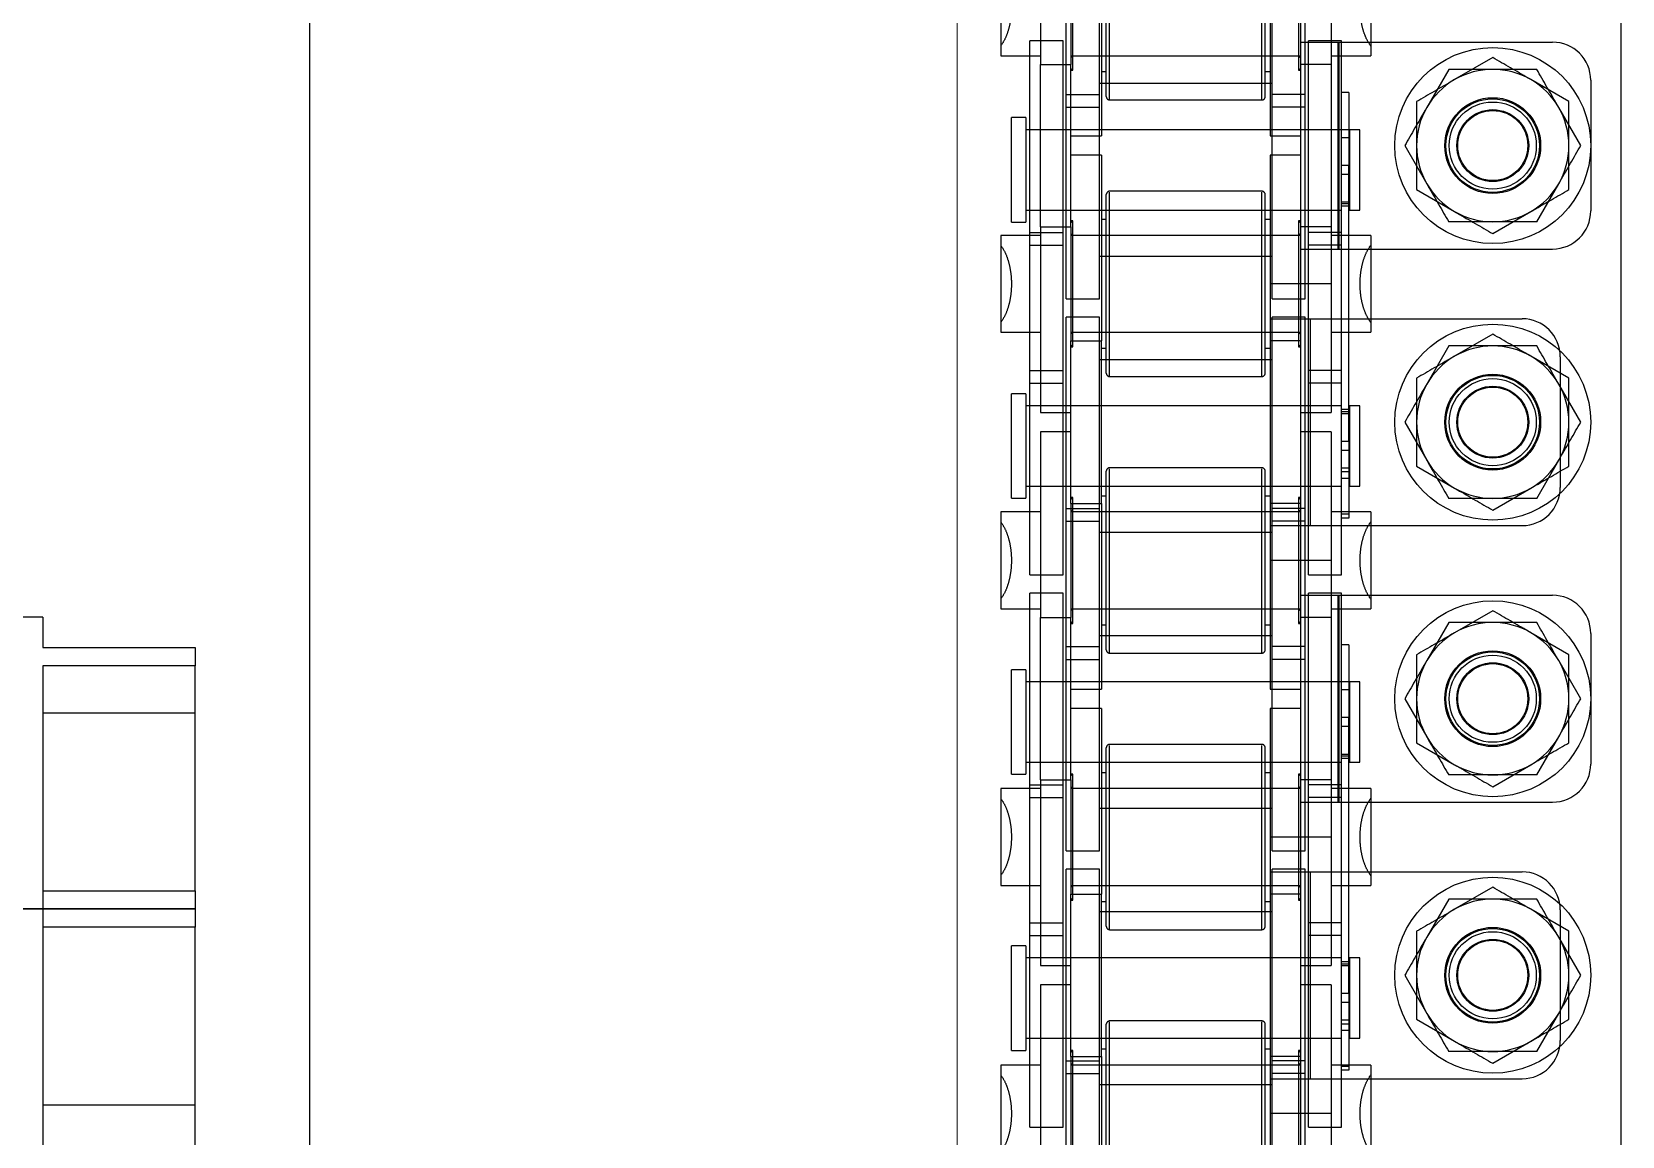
# Model space of a CAD drawing. Header units: metres. Extents: x 0 to 63075, y 0 to 44550.
# Drawn here: x 14159.1 to 14232.2, y 28769.7 to 28820.4 of the extents above; entities that cross this region are included whole.
import ezdxf

# ---------------------------------------------------------------- set-up
doc = ezdxf.new("R2010")
doc.units = ezdxf.units.M
doc.header["$LTSCALE"] = 75
for name, pattern in [('CENTER2', [28.575, 19.05, -3.175, 3.175, -3.175]), ('CENTERX2', [101.6, 63.5, -12.7, 12.7, -12.7]), ('HIDDEN2', [4.7625, 3.175, -1.5875])]:
    doc.linetypes.add(name, pattern=pattern)
for name, color, linetype in [('SC1', 7, 'CENTER2'), ('SDM', 7, 'Continuous'), ('SL1', 8, 'Continuous'), ('SL4', 4, 'Continuous'), ('ST1', 7, 'HIDDEN2')]:
    doc.layers.add(name, color=color, linetype=linetype)

# ---------------------------------------------------------------- blocks, each defined once
blk = doc.blocks.new('A$Ca548c4ee')
at = {"layer": 'SL1'}
for radius, start, end in [(1821.5, 111.633291, 68.366709), (1758, 110.233541, 69.766459), (1758, 110.234334, 69.765666), (1750, 110.330114, 69.669886)]:
    blk.add_arc((5942.121, 7584.469), radius, start, end, dxfattribs=at)
blk = doc.blocks.new('A$Ca53c419a')
at = {"layer": 'SL4'}
for p, q in [((4350.328, 286.5), (4350.328, 294.5)), ((4363.728, 293.5), (4363.728, 294.5)), ((4349.492, 293.5), (4339.163, 293.5)), ((4349.492, 286.5), (4349.492, 293.5)), ((4361.492, 293.5), (4351.163, 293.5)), ((4351.163, 293.5), (4351.163, 286.5)), ((4361.492, 286.5), (4361.492, 293.5)), ((4363.728, 293.5), (4362.328, 293.5)), ((4362.328, 293.5), (4362.328, 286.5)), ((4339.163, 286.5), (4349.492, 286.5)), ((4350.328, 286.5), (4349.492, 286.5)), ((4351.163, 286.5), (4350.328, 286.5)), ((4351.163, 286.5), (4361.492, 286.5)), ((4362.328, 286.5), (4361.492, 286.5)), ((3669.713, 281.235), (4459.469, 281.235))]:
    blk.add_line(p, q, dxfattribs=at)
at = {"layer": 'ST1'}
for p, q in [((4350.328, 294.5), (4350.328, 293.5)), ((4341.328, 293.5), (4341.328, 286.5)), ((4350.328, 293.5), (4349.492, 293.5)), ((4351.163, 293.5), (4350.328, 293.5)), ((4350.328, 293.5), (4350.328, 286.5)), ((4359.328, 293.5), (4359.328, 286.5)), ((4342.708, 249.5), (4339.148, 249.5)), ((4343.153, 249.5), (4342.708, 249.5)), ((4343.153, 247.675), (4343.153, 249.5)), ((4351.848, 249.5), (4351.403, 249.5)), ((4351.403, 249.5), (4351.403, 247.675)), ((4355.408, 249.5), (4351.848, 249.5)), ((4355.853, 249.5), (4355.408, 249.5)), ((4355.853, 247.675), (4355.853, 249.5)), ((4364.548, 249.5), (4364.103, 249.5)), ((4364.103, 249.5), (4364.103, 247.675)), ((4368.108, 249.5), (4364.548, 249.5)), ((4368.553, 249.5), (4368.108, 249.5)), ((4368.553, 247.675), (4368.553, 249.5)), ((4377.248, 249.5), (4376.803, 249.5)), ((4376.803, 249.5), (4376.803, 247.675)), ((4380.808, 249.5), (4377.248, 249.5)), ((4381.253, 249.5), (4380.808, 249.5)), ((4381.253, 247.675), (4381.253, 249.5)), ((4389.948, 249.5), (4389.503, 249.5)), ((4389.503, 249.5), (4389.503, 247.675)), ((4393.508, 249.5), (4389.948, 249.5)), ((4343.83, 249), (4348.627, 249)), ((4343.83, 249), (4343.83, 248.342)), ((4348.627, 248.342), (4348.627, 249)), ((4356.509, 249), (4361.306, 249)), ((4356.509, 249), (4356.509, 248.342)), ((4361.306, 248.342), (4361.306, 249)), ((4369.187, 249), (4373.984, 249)), ((4369.187, 249), (4369.187, 248.342)), ((4373.984, 248.342), (4373.984, 249)), ((4381.865, 249), (4386.662, 249)), ((4381.865, 249), (4381.865, 248.342)), ((4386.662, 248.342), (4386.662, 249)), ((4346.833, 247.675), (4338.306, 247.675)), ((4340.309, 248.157), (4349.691, 248.157)), ((4340.309, 248.157), (4340.309, 246.637)), ((4343.834, 248.342), (4343.83, 248.342)), ((4348.627, 248.342), (4343.834, 248.342)), ((4344.384, 248.342), (4344.384, 233.843)), ((4344.384, 248.157), (4344.384, 246.637)), ((4346.833, 246.275), (4346.833, 247.675)), ((4356.249, 247.675), (4347.723, 247.675)), ((4347.723, 247.675), (4347.723, 246.275)), ((4348.074, 233.843), (4348.074, 248.342)), ((4348.074, 246.637), (4348.074, 248.157)), ((4349.106, 248.157), (4349.106, 246.637)), ((4349.691, 248.157), (4349.691, 246.637)), ((4349.691, 248.157), (4356.03, 248.157)), ((4355.445, 248.157), (4355.445, 246.637)), ((4356.03, 248.157), (4356.03, 246.637)), ((4356.03, 248.157), (4364.827, 248.157)), ((4356.249, 247.675), (4356.249, 246.275)), ((4356.249, 247.675), (4356.249, 246.275)), ((4356.249, 247.675), (4363.706, 247.675)), ((4356.513, 248.342), (4356.509, 248.342)), ((4361.306, 248.342), (4356.513, 248.342)), ((4357.062, 248.342), (4357.062, 233.843)), ((4357.062, 248.157), (4357.062, 246.637)), ((4360.752, 233.843), (4360.752, 248.342)), ((4360.752, 246.637), (4360.752, 248.157)), ((4363.706, 247.675), (4363.706, 246.275)), ((4372.233, 247.675), (4363.706, 247.675)), ((4363.706, 247.675), (4363.706, 246.275)), ((4364.827, 246.637), (4364.827, 248.157)), ((4365.665, 248.157), (4375.047, 248.157)), ((4365.665, 248.157), (4365.665, 246.637)), ((4369.191, 248.342), (4369.187, 248.342)), ((4373.984, 248.342), (4369.191, 248.342)), ((4369.74, 248.342), (4369.74, 233.843)), ((4369.74, 248.157), (4369.74, 246.637)), ((4372.233, 246.275), (4372.233, 247.675)), ((4381.649, 247.675), (4373.123, 247.675)), ((4373.123, 247.675), (4373.123, 246.275)), ((4373.43, 233.843), (4373.43, 248.342)), ((4373.43, 246.637), (4373.43, 248.157)), ((4374.463, 248.157), (4374.463, 246.637)), ((4375.047, 248.157), (4375.047, 246.637)), ((4375.047, 248.157), (4381.386, 248.157)), ((4380.802, 248.157), (4380.802, 246.637)), ((4381.386, 248.157), (4381.386, 246.637)), ((4381.386, 248.157), (4390.184, 248.157)), ((4381.649, 247.675), (4381.649, 246.275)), ((4381.649, 247.675), (4381.649, 246.275)), ((4381.649, 247.675), (4389.106, 247.675)), ((4381.869, 248.342), (4381.865, 248.342)), ((4386.662, 248.342), (4381.869, 248.342)), ((4382.419, 248.342), (4382.419, 233.843)), ((4382.419, 248.157), (4382.419, 246.637)), ((4386.109, 233.843), (4386.109, 248.342)), ((4386.109, 246.637), (4386.109, 248.157)), ((4389.106, 247.675), (4389.106, 246.275)), ((4397.633, 247.675), (4389.106, 247.675)), ((4389.106, 247.675), (4389.106, 246.275)), ((4390.184, 246.637), (4390.184, 248.157)), ((4337.012, 246.485), (4343.351, 246.485)), ((4338.035, 246.186), (4343.82, 246.186)), ((4343.549, 246.275), (4338.306, 246.275)), ((4340.309, 246.637), (4349.691, 246.637)), ((4342.767, 246.485), (4342.767, 244.965)), ((4343.153, 235.725), (4343.153, 246.275)), ((4343.153, 246.186), (4343.242, 246.275)), ((4343.153, 235.814), (4343.153, 246.186)), ((4343.351, 246.485), (4343.351, 244.965)), ((4343.351, 246.485), (4352.149, 246.485)), ((4343.549, 246.275), (4343.549, 244.875)), ((4343.549, 246.275), (4343.549, 244.875)), ((4343.549, 246.275), (4351.006, 246.275)), ((4343.82, 246.186), (4343.731, 246.275)), ((4343.82, 246.186), (4343.82, 246.275)), ((4344.384, 246.485), (4344.384, 244.965)), ((4348.074, 244.965), (4348.074, 246.485)), ((4349.691, 246.637), (4356.03, 246.637)), ((4350.735, 246.275), (4350.735, 246.186)), ((4350.824, 246.275), (4350.735, 246.186)), ((4350.735, 246.186), (4356.52, 246.186)), ((4356.249, 246.275), (4351.006, 246.275)), ((4351.006, 246.275), (4351.006, 244.875)), ((4356.249, 246.275), (4351.006, 246.275)), ((4351.006, 246.275), (4351.006, 244.875)), ((4351.314, 246.275), (4351.403, 246.186)), ((4351.403, 246.275), (4351.403, 235.725)), ((4351.403, 246.186), (4351.403, 235.814)), ((4352.149, 244.965), (4352.149, 246.485)), ((4352.987, 246.485), (4362.369, 246.485)), ((4352.987, 246.485), (4352.987, 244.965)), ((4355.853, 235.725), (4355.853, 246.275)), ((4355.853, 246.186), (4355.942, 246.275)), ((4355.853, 235.814), (4355.853, 246.186)), ((4356.03, 246.637), (4364.827, 246.637)), ((4356.249, 246.275), (4363.706, 246.275)), ((4356.52, 246.186), (4356.431, 246.275)), ((4356.52, 246.186), (4356.52, 246.275)), ((4357.062, 246.485), (4357.062, 244.965)), ((4359.533, 244.875), (4359.533, 246.275)), ((4360.423, 246.275), (4360.423, 244.875)), ((4360.752, 244.965), (4360.752, 246.485)), ((4361.785, 246.485), (4361.785, 244.965)), ((4362.369, 246.485), (4362.369, 244.965)), ((4362.369, 246.485), (4368.708, 246.485)), ((4363.524, 246.275), (4363.435, 246.186)), ((4363.435, 246.275), (4363.435, 246.186)), ((4363.435, 246.186), (4369.22, 246.186)), ((4368.949, 246.275), (4363.706, 246.275)), ((4368.949, 246.275), (4363.706, 246.275)), ((4364.014, 246.275), (4364.103, 246.186)), ((4364.103, 246.275), (4364.103, 235.725)), ((4364.103, 246.186), (4364.103, 235.814)), ((4365.665, 246.637), (4375.047, 246.637)), ((4368.124, 246.485), (4368.124, 244.965)), ((4368.553, 235.725), (4368.553, 246.275)), ((4368.553, 246.186), (4368.642, 246.275)), ((4368.553, 235.814), (4368.553, 246.186)), ((4368.708, 246.485), (4368.708, 244.965)), ((4368.708, 246.485), (4377.505, 246.485)), ((4368.949, 246.275), (4368.949, 244.875)), ((4368.949, 246.275), (4368.949, 244.875)), ((4368.949, 246.275), (4376.406, 246.275)), ((4369.22, 246.186), (4369.131, 246.275)), ((4369.22, 246.186), (4369.22, 246.275)), ((4369.74, 246.485), (4369.74, 244.965)), ((4373.43, 244.965), (4373.43, 246.485)), ((4375.047, 246.637), (4381.386, 246.637)), ((4376.135, 246.275), (4376.135, 246.186)), ((4376.224, 246.275), (4376.135, 246.186)), ((4376.135, 246.186), (4381.92, 246.186)), ((4381.649, 246.275), (4376.406, 246.275)), ((4376.406, 246.275), (4376.406, 244.875)), ((4376.406, 246.275), (4376.406, 244.875)), ((4376.714, 246.275), (4376.803, 246.186)), ((4376.803, 246.275), (4376.803, 235.725)), ((4376.803, 246.186), (4376.803, 235.814)), ((4377.505, 244.965), (4377.505, 246.485)), ((4378.344, 246.485), (4387.725, 246.485)), ((4378.344, 246.485), (4378.344, 244.965)), ((4381.253, 235.725), (4381.253, 246.275)), ((4381.253, 246.186), (4381.342, 246.275)), ((4381.253, 235.814), (4381.253, 246.186)), ((4381.386, 246.637), (4390.184, 246.637)), ((4381.649, 246.275), (4389.106, 246.275)), ((4381.92, 246.186), (4381.831, 246.275)), ((4381.92, 246.186), (4381.92, 246.275)), ((4382.419, 246.485), (4382.419, 244.965)), ((4384.933, 244.875), (4384.933, 246.275)), ((4385.823, 246.275), (4385.823, 244.875)), ((4386.109, 244.965), (4386.109, 246.485)), ((4387.141, 246.485), (4387.141, 244.965)), ((4387.725, 246.485), (4387.725, 244.965)), ((4387.725, 246.485), (4394.065, 246.485)), ((4388.835, 246.275), (4388.835, 246.186)), ((4388.924, 246.275), (4388.835, 246.186)), ((4388.835, 246.186), (4394.62, 246.186)), ((4394.349, 246.275), (4389.106, 246.275)), ((4389.414, 246.275), (4389.503, 246.186)), ((4389.503, 246.275), (4389.503, 235.725)), ((4389.503, 246.186), (4389.503, 235.814)), ((4343.549, 244.875), (4335.023, 244.875)), ((4337.012, 244.965), (4343.351, 244.965)), ((4342.269, 244.965), (4342.269, 237.035)), ((4343.351, 244.965), (4352.149, 244.965)), ((4343.549, 244.875), (4351.006, 244.875)), ((4343.882, 244.65), (4343.882, 244.875)), ((4344.384, 244.965), (4344.384, 237.035)), ((4348.074, 237.035), (4348.074, 244.965)), ((4350.189, 237.035), (4350.189, 244.965)), ((4350.673, 244.875), (4350.673, 244.65)), ((4359.533, 244.875), (4351.006, 244.875)), ((4352.987, 244.965), (4362.369, 244.965)), ((4354.947, 244.965), (4354.947, 237.035)), ((4356.582, 244.65), (4356.582, 244.875)), ((4357.062, 244.965), (4357.062, 237.035)), ((4368.949, 244.875), (4360.423, 244.875)), ((4360.752, 237.035), (4360.752, 244.965)), ((4362.369, 244.965), (4368.708, 244.965)), ((4362.867, 237.035), (4362.867, 244.965)), ((4363.373, 244.875), (4363.373, 244.65)), ((4367.625, 244.965), (4367.625, 237.035)), ((4368.708, 244.965), (4377.505, 244.965)), ((4368.949, 244.875), (4376.406, 244.875)), ((4369.282, 244.65), (4369.282, 244.875)), ((4369.74, 244.965), (4369.74, 237.035)), ((4373.43, 237.035), (4373.43, 244.965)), ((4375.545, 237.035), (4375.545, 244.965)), ((4376.073, 244.875), (4376.073, 244.65)), ((4384.933, 244.875), (4376.406, 244.875)), ((4378.344, 244.965), (4387.725, 244.965)), ((4380.304, 244.965), (4380.304, 237.035)), ((4381.982, 244.65), (4381.982, 244.875)), ((4382.419, 244.965), (4382.419, 237.035)), ((4394.349, 244.875), (4385.823, 244.875)), ((4386.109, 237.035), (4386.109, 244.965)), ((4387.725, 244.965), (4394.065, 244.965)), ((4388.224, 237.035), (4388.224, 244.965)), ((4388.773, 244.875), (4388.773, 244.65)), ((4336.673, 244.495), (4345.135, 244.495)), ((4336.827, 244.65), (4345.027, 244.65)), ((4345.183, 237.505), (4345.183, 244.495)), ((4349.373, 244.495), (4357.835, 244.495)), ((4349.373, 244.495), (4349.373, 237.505)), ((4349.528, 244.65), (4357.727, 244.65)), ((4357.883, 237.505), (4357.883, 244.495)), ((4362.073, 244.495), (4370.535, 244.495)), ((4362.073, 244.495), (4362.073, 237.505)), ((4362.227, 244.65), (4370.427, 244.65)), ((4370.583, 237.505), (4370.583, 244.495)), ((4374.773, 244.495), (4383.235, 244.495)), ((4374.773, 244.495), (4374.773, 237.505)), ((4374.928, 244.65), (4383.127, 244.65)), ((4383.283, 237.505), (4383.283, 244.495)), ((4387.473, 244.495), (4395.935, 244.495)), ((4387.473, 244.495), (4387.473, 237.505)), ((4387.627, 244.65), (4395.827, 244.65)), ((4336.673, 237.505), (4345.135, 237.505)), ((4349.373, 237.505), (4357.835, 237.505)), ((4362.073, 237.505), (4370.535, 237.505)), ((4374.773, 237.505), (4383.235, 237.505)), ((4387.473, 237.505), (4395.935, 237.505)), ((4340.928, 237.125), (4335.023, 237.125)), ((4336.827, 237.35), (4345.027, 237.35)), ((4337.012, 237.035), (4343.351, 237.035)), ((4340.928, 235.725), (4340.928, 237.125)), ((4342.528, 237.125), (4340.928, 237.125)), ((4352.028, 237.125), (4342.528, 237.125)), ((4342.528, 237.125), (4342.528, 235.375)), ((4342.767, 235.515), (4342.767, 237.035)), ((4343.351, 235.515), (4343.351, 237.035)), ((4343.351, 237.035), (4352.149, 237.035)), ((4343.549, 235.725), (4343.549, 237.125)), ((4343.882, 237.125), (4343.882, 237.35)), ((4344.384, 237.035), (4344.384, 235.515)), ((4348.074, 235.515), (4348.074, 237.035)), ((4349.528, 237.35), (4357.727, 237.35)), ((4350.673, 237.35), (4350.673, 237.125)), ((4351.006, 235.725), (4351.006, 237.125)), ((4352.028, 237.125), (4352.028, 235.375)), ((4353.628, 237.125), (4352.028, 237.125)), ((4352.149, 235.515), (4352.149, 237.035)), ((4352.987, 237.035), (4362.369, 237.035)), ((4352.987, 237.035), (4352.987, 235.515)), ((4353.628, 235.725), (4353.628, 237.125)), ((4359.533, 237.125), (4353.628, 237.125)), ((4356.582, 237.125), (4356.582, 237.35)), ((4357.062, 237.035), (4357.062, 235.515)), ((4359.533, 235.725), (4359.533, 237.125)), ((4366.328, 237.125), (4360.423, 237.125)), ((4360.423, 237.125), (4360.423, 235.725)), ((4360.752, 235.515), (4360.752, 237.035)), ((4361.785, 235.515), (4361.785, 237.035)), ((4362.227, 237.35), (4370.427, 237.35)), ((4362.369, 235.515), (4362.369, 237.035)), ((4362.369, 237.035), (4368.708, 237.035)), ((4363.373, 237.35), (4363.373, 237.125)), ((4366.328, 235.725), (4366.328, 237.125)), ((4367.928, 237.125), (4366.328, 237.125)), ((4377.428, 237.125), (4367.928, 237.125)), ((4367.928, 237.125), (4367.928, 235.375)), ((4368.124, 235.515), (4368.124, 237.035)), ((4368.708, 235.515), (4368.708, 237.035)), ((4368.708, 237.035), (4377.505, 237.035)), ((4368.949, 235.725), (4368.949, 237.125)), ((4369.282, 237.125), (4369.282, 237.35)), ((4369.74, 237.035), (4369.74, 235.515)), ((4373.43, 235.515), (4373.43, 237.035)), ((4374.928, 237.35), (4383.127, 237.35)), ((4376.073, 237.35), (4376.073, 237.125)), ((4376.406, 235.725), (4376.406, 237.125)), ((4377.428, 237.125), (4377.428, 235.375)), ((4379.028, 237.125), (4377.428, 237.125)), ((4377.505, 235.515), (4377.505, 237.035)), ((4378.344, 237.035), (4387.725, 237.035)), ((4378.344, 237.035), (4378.344, 235.515)), ((4379.028, 235.725), (4379.028, 237.125)), ((4384.933, 237.125), (4379.028, 237.125)), ((4381.982, 237.125), (4381.982, 237.35)), ((4382.419, 237.035), (4382.419, 235.515)), ((4384.933, 235.725), (4384.933, 237.125)), ((4391.728, 237.125), (4385.823, 237.125)), ((4385.823, 237.125), (4385.823, 235.725)), ((4386.109, 235.515), (4386.109, 237.035)), ((4387.141, 235.515), (4387.141, 237.035)), ((4387.627, 237.35), (4395.827, 237.35)), ((4387.725, 235.515), (4387.725, 237.035)), ((4387.725, 237.035), (4394.065, 237.035)), ((4388.773, 237.35), (4388.773, 237.125)), ((4337.012, 235.515), (4343.351, 235.515)), ((4343.82, 235.814), (4338.035, 235.814)), ((4340.928, 235.725), (4339.328, 235.725)), ((4340.309, 235.363), (4349.691, 235.363)), ((4340.309, 235.363), (4340.309, 233.843)), ((4340.928, 234.325), (4340.928, 235.725)), ((4342.528, 235.725), (4340.928, 235.725)), ((4352.028, 235.725), (4342.528, 235.725)), ((4352.028, 235.375), (4342.528, 235.375)), ((4342.528, 235.375), (4342.528, 225.55)), ((4352.028, 235.288), (4342.528, 235.288)), ((4343.242, 235.725), (4343.153, 235.814)), ((4343.351, 235.515), (4352.149, 235.515)), ((4343.731, 235.725), (4343.82, 235.814)), ((4343.82, 235.725), (4343.82, 235.814)), ((4344.384, 235.363), (4344.384, 233.843)), ((4346.833, 234.325), (4346.833, 235.725)), ((4347.723, 235.725), (4347.723, 234.325)), ((4348.074, 233.843), (4348.074, 235.363)), ((4349.106, 233.843), (4349.106, 235.363)), ((4349.691, 233.843), (4349.691, 235.363)), ((4349.691, 235.363), (4356.03, 235.363)), ((4356.52, 235.814), (4350.735, 235.814)), ((4350.735, 235.814), (4350.735, 235.725)), ((4350.735, 235.814), (4350.824, 235.725)), ((4351.403, 235.814), (4351.314, 235.725)), ((4353.628, 235.725), (4352.028, 235.725)), ((4352.028, 235.375), (4352.028, 225.55)), ((4352.987, 235.515), (4362.369, 235.515)), ((4353.628, 234.325), (4353.628, 235.725)), ((4355.228, 235.725), (4353.628, 235.725)), ((4364.728, 235.725), (4355.228, 235.725)), ((4355.228, 235.725), (4355.228, 233.975)), ((4355.445, 233.843), (4355.445, 235.363)), ((4355.942, 235.725), (4355.853, 235.814)), ((4356.03, 233.843), (4356.03, 235.363)), ((4356.03, 235.363), (4364.827, 235.363)), ((4356.249, 234.325), (4356.249, 235.725)), ((4356.431, 235.725), (4356.52, 235.814)), ((4356.52, 235.725), (4356.52, 235.814)), ((4357.062, 235.363), (4357.062, 233.843)), ((4360.752, 233.511), (4360.752, 235.363)), ((4362.369, 235.515), (4368.708, 235.515)), ((4369.22, 235.814), (4363.435, 235.814)), ((4363.435, 235.814), (4363.435, 235.725)), ((4363.435, 235.814), (4363.524, 235.725)), ((4363.706, 234.325), (4363.706, 235.725)), ((4364.103, 235.814), (4364.014, 235.725)), ((4364.728, 235.725), (4364.728, 233.975)), ((4366.328, 235.725), (4364.728, 235.725)), ((4364.827, 233.843), (4364.827, 235.363)), ((4365.665, 235.363), (4375.047, 235.363)), ((4365.665, 235.363), (4365.665, 233.843)), ((4366.328, 234.325), (4366.328, 235.725)), ((4367.928, 235.725), (4366.328, 235.725)), ((4377.428, 235.725), (4367.928, 235.725)), ((4377.428, 235.375), (4367.928, 235.375)), ((4367.928, 235.375), (4367.928, 225.55)), ((4377.428, 235.288), (4367.928, 235.288)), ((4368.642, 235.725), (4368.553, 235.814)), ((4368.708, 235.515), (4377.505, 235.515)), ((4369.131, 235.725), (4369.22, 235.814)), ((4369.22, 235.725), (4369.22, 235.814)), ((4369.74, 235.363), (4369.74, 233.843)), ((4372.233, 234.325), (4372.233, 235.725)), ((4373.123, 235.725), (4373.123, 234.325)), ((4373.43, 233.843), (4373.43, 235.363)), ((4374.463, 233.843), (4374.463, 235.363)), ((4375.047, 233.843), (4375.047, 235.363)), ((4375.047, 235.363), (4381.386, 235.363)), ((4381.92, 235.814), (4376.135, 235.814)), ((4376.135, 235.814), (4376.135, 235.725)), ((4376.135, 235.814), (4376.224, 235.725)), ((4376.803, 235.814), (4376.714, 235.725)), ((4379.028, 235.725), (4377.428, 235.725)), ((4377.428, 235.375), (4377.428, 225.55)), ((4378.344, 235.515), (4387.725, 235.515)), ((4379.028, 234.325), (4379.028, 235.725)), ((4380.628, 235.725), (4379.028, 235.725)), ((4390.128, 235.725), (4380.628, 235.725)), ((4380.628, 235.725), (4380.628, 233.975)), ((4380.802, 233.843), (4380.802, 235.363)), ((4381.342, 235.725), (4381.253, 235.814)), ((4381.386, 233.843), (4381.386, 235.363)), ((4381.386, 235.363), (4390.184, 235.363)), ((4381.649, 234.325), (4381.649, 235.725)), ((4381.831, 235.725), (4381.92, 235.814)), ((4381.92, 235.725), (4381.92, 235.814)), ((4382.419, 235.363), (4382.419, 233.843)), ((4386.109, 233.511), (4386.109, 235.363)), ((4387.725, 235.515), (4394.065, 235.515)), ((4394.62, 235.814), (4388.835, 235.814)), ((4388.835, 235.814), (4388.835, 235.725)), ((4388.835, 235.814), (4388.924, 235.725)), ((4389.106, 234.325), (4389.106, 235.725)), ((4389.503, 235.814), (4389.414, 235.725)), ((4390.128, 235.725), (4390.128, 233.975)), ((4391.728, 235.725), (4390.128, 235.725)), ((4390.184, 233.843), (4390.184, 235.363)), ((4340.928, 234.325), (4339.328, 234.325)), ((4340.309, 233.843), (4349.691, 233.843)), ((4346.833, 234.325), (4340.928, 234.325)), ((4342.917, 233.511), (4342.917, 233.843)), ((4343.09, 233.511), (4343.09, 233.843)), ((4343.153, 232.5), (4343.153, 234.325)), ((4344.753, 233.843), (4344.753, 233.474)), ((4345.037, 233.511), (4345.037, 233.843)), ((4345.21, 233.511), (4345.21, 233.843)), ((4346.021, 233.511), (4346.021, 233.843)), ((4346.437, 233.511), (4346.437, 233.843)), ((4347.705, 233.474), (4347.705, 233.843)), ((4353.628, 234.325), (4347.723, 234.325)), ((4347.793, 233.511), (4347.793, 233.843)), ((4347.897, 233.511), (4347.897, 233.843)), ((4349.691, 233.843), (4356.03, 233.843)), ((4351.403, 234.325), (4351.403, 232.5)), ((4355.228, 234.325), (4353.628, 234.325)), ((4364.728, 234.325), (4355.228, 234.325)), ((4364.728, 234.013), (4355.228, 234.013)), ((4364.728, 233.975), (4355.228, 233.975)), ((4355.228, 233.975), (4355.228, 224.15)), ((4355.853, 232.5), (4355.853, 234.325)), ((4356.03, 233.843), (4364.827, 233.843)), ((4357.239, 233.511), (4357.239, 233.843)), ((4357.343, 233.511), (4357.343, 233.843)), ((4357.431, 233.843), (4357.431, 233.474)), ((4358.699, 233.511), (4358.699, 233.843)), ((4359.115, 233.511), (4359.115, 233.843)), ((4360.383, 233.474), (4360.383, 233.843)), ((4362.459, 233.511), (4362.459, 233.843)), ((4364.103, 234.325), (4364.103, 232.5)), ((4366.328, 234.325), (4364.728, 234.325)), ((4364.728, 233.975), (4364.728, 224.15)), ((4365.665, 233.843), (4375.047, 233.843)), ((4372.233, 234.325), (4366.328, 234.325)), ((4368.274, 233.511), (4368.274, 233.843)), ((4368.446, 233.511), (4368.446, 233.843)), ((4368.553, 232.5), (4368.553, 234.325)), ((4370.109, 233.843), (4370.109, 233.474)), ((4370.394, 233.511), (4370.394, 233.843)), ((4370.567, 233.511), (4370.567, 233.843)), ((4371.378, 233.511), (4371.378, 233.843)), ((4371.793, 233.511), (4371.793, 233.843)), ((4373.061, 233.474), (4373.061, 233.843)), ((4379.028, 234.325), (4373.123, 234.325)), ((4373.15, 233.511), (4373.15, 233.843)), ((4373.253, 233.511), (4373.253, 233.843)), ((4375.047, 233.843), (4381.386, 233.843)), ((4376.803, 234.325), (4376.803, 232.5)), ((4380.628, 234.325), (4379.028, 234.325)), ((4390.128, 234.325), (4380.628, 234.325)), ((4390.128, 234.013), (4380.628, 234.013)), ((4390.128, 233.975), (4380.628, 233.975)), ((4380.628, 233.975), (4380.628, 224.15)), ((4381.253, 232.5), (4381.253, 234.325)), ((4381.386, 233.843), (4390.184, 233.843)), ((4382.596, 233.511), (4382.596, 233.843)), ((4382.699, 233.511), (4382.699, 233.843)), ((4382.788, 233.843), (4382.788, 233.474)), ((4384.056, 233.511), (4384.056, 233.843)), ((4384.471, 233.511), (4384.471, 233.843)), ((4385.74, 233.474), (4385.74, 233.843)), ((4387.816, 233.511), (4387.816, 233.843)), ((4389.503, 234.325), (4389.503, 232.5)), ((4391.728, 234.325), (4390.128, 234.325)), ((4390.128, 233.975), (4390.128, 224.15)), ((4343.09, 233.511), (4342.917, 233.511)), ((4346.437, 233.511), (4343.09, 233.511)), ((4348.074, 233.474), (4344.384, 233.474)), ((4344.384, 233.474), (4344.384, 233)), ((4346.437, 233.511), (4359.115, 233.511)), ((4348.074, 233), (4348.074, 233.474)), ((4360.752, 233.474), (4357.062, 233.474)), ((4357.062, 233.474), (4357.062, 233)), ((4362.459, 233.511), (4359.115, 233.511)), ((4360.752, 233), (4360.752, 233.474)), ((4368.446, 233.511), (4368.274, 233.511)), ((4371.793, 233.511), (4368.446, 233.511)), ((4373.43, 233.474), (4369.74, 233.474)), ((4369.74, 233.474), (4369.74, 233)), ((4371.793, 233.511), (4384.471, 233.511)), ((4373.43, 233), (4373.43, 233.474)), ((4386.109, 233.474), (4382.419, 233.474)), ((4382.419, 233.474), (4382.419, 233)), ((4387.816, 233.511), (4384.471, 233.511)), ((4386.109, 233), (4386.109, 233.474)), ((4342.708, 232.5), (4339.148, 232.5)), ((4343.153, 232.5), (4342.708, 232.5)), ((4344.384, 233), (4348.074, 233)), ((4351.848, 232.5), (4351.403, 232.5)), ((4355.408, 232.5), (4351.848, 232.5)), ((4355.853, 232.5), (4355.408, 232.5)), ((4357.062, 233), (4360.752, 233)), ((4364.548, 232.5), (4364.103, 232.5)), ((4368.108, 232.5), (4364.548, 232.5)), ((4368.553, 232.5), (4368.108, 232.5)), ((4369.74, 233), (4373.43, 233)), ((4377.248, 232.5), (4376.803, 232.5)), ((4380.808, 232.5), (4377.248, 232.5)), ((4381.253, 232.5), (4380.808, 232.5)), ((4382.419, 233), (4386.109, 233)), ((4389.948, 232.5), (4389.503, 232.5)), ((4393.508, 232.5), (4389.948, 232.5)), ((4347.278, 230.941), (4345.528, 229.931)), ((4359.978, 230.941), (4358.228, 229.931)), ((4372.678, 230.941), (4370.928, 229.931)), ((4385.378, 230.941), (4383.628, 229.931)), ((4345.257, 230.4), (4344.246, 228.65)), ((4357.957, 230.4), (4356.946, 228.65)), ((4370.657, 230.4), (4369.646, 228.65)), ((4383.357, 230.4), (4382.346, 228.65)), ((4350.778, 228.921), (4349.028, 229.931)), ((4363.478, 228.921), (4361.728, 229.931)), ((4376.178, 228.921), (4374.428, 229.931)), ((4388.878, 228.921), (4387.128, 229.931)), ((4351.319, 226.9), (4350.309, 228.65)), ((4364.019, 226.9), (4363.009, 228.65)), ((4376.719, 226.9), (4375.709, 228.65)), ((4389.419, 226.9), (4388.409, 228.65)), ((4343.236, 226.9), (4344.246, 225.15)), ((4355.936, 226.9), (4356.946, 225.15)), ((4368.636, 226.9), (4369.646, 225.15)), ((4381.336, 226.9), (4382.346, 225.15)), ((4349.298, 223.4), (4350.309, 225.15)), ((4361.998, 223.4), (4363.009, 225.15)), ((4374.698, 223.4), (4375.709, 225.15)), ((4387.398, 223.4), (4388.409, 225.15)), ((4343.778, 224.879), (4345.528, 223.869)), ((4356.478, 224.879), (4358.228, 223.869)), ((4369.178, 224.879), (4370.928, 223.869)), ((4381.878, 224.879), (4383.628, 223.869)), ((4350.278, 223.8), (4344.278, 223.8)), ((4347.278, 222.859), (4349.028, 223.869)), ((4359.978, 222.859), (4361.728, 223.869)), ((4375.678, 223.8), (4369.678, 223.8)), ((4372.678, 222.859), (4374.428, 223.869)), ((4385.378, 222.859), (4387.128, 223.869)), ((4362.978, 222.4), (4356.978, 222.4)), ((4388.378, 222.4), (4382.378, 222.4)), ((4312.468, 221), (4420.188, 221))]:
    blk.add_line(p, q, dxfattribs=at)
for centre, radius in [((4347.278, 226.9), 4.5), ((4359.978, 226.9), 4.5), ((4372.678, 226.9), 4.5), ((4385.378, 226.9), 4.5), ((4347.278, 226.9), 2.2), ((4347.278, 226.9), 2.15), ((4347.278, 226.9), 2), ((4359.978, 226.9), 2.2), ((4359.978, 226.9), 2.15), ((4359.978, 226.9), 2), ((4372.678, 226.9), 2.2), ((4372.678, 226.9), 2.15), ((4372.678, 226.9), 2), ((4385.378, 226.9), 2.2), ((4385.378, 226.9), 2.15), ((4385.378, 226.9), 2), ((4347.278, 226.9), 1.65), ((4347.278, 226.9), 1.61), ((4359.978, 226.9), 1.65), ((4359.978, 226.9), 1.61), ((4372.678, 226.9), 1.65), ((4372.678, 226.9), 1.61), ((4385.378, 226.9), 1.65), ((4385.378, 226.9), 1.61)]:
    blk.add_circle(centre, radius, dxfattribs=at)
for centre, radius, start, end in [((4345.027, 244.495), 0.155, 0, 89.99999), ((4349.528, 244.495), 0.155, 90, 180), ((4357.727, 244.495), 0.155, 0, 90), ((4362.227, 244.495), 0.155, 90.00001, 180), ((4370.427, 244.495), 0.155, 0, 89.99999), ((4374.928, 244.495), 0.155, 90, 180), ((4383.127, 244.495), 0.155, 0, 90), ((4387.627, 244.495), 0.155, 90.00001, 180), ((4345.027, 237.505), 0.155, 270.00001, 0), ((4349.528, 237.505), 0.155, 180, 270), ((4357.727, 237.505), 0.155, 270, 0), ((4362.227, 237.505), 0.155, 180, 269.99999), ((4370.427, 237.505), 0.155, 270.00001, 0), ((4374.928, 237.505), 0.155, 180, 270), ((4383.127, 237.505), 0.155, 270, 0), ((4387.627, 237.505), 0.155, 180, 269.99999), ((4347.278, 226.9), 3.5, 90, 150), ((4347.278, 226.9), 3.5, 30, 90), ((4359.978, 226.9), 3.5, 90, 150), ((4359.978, 226.9), 3.5, 30, 90), ((4372.678, 226.9), 3.5, 90, 150), ((4372.678, 226.9), 3.5, 30, 90), ((4385.378, 226.9), 3.5, 90, 150), ((4385.378, 226.9), 3.5, 30, 90), ((4347.278, 226.9), 3.5, 150, 210), ((4347.278, 226.9), 3.5, 330, 30), ((4359.978, 226.9), 3.5, 150, 210), ((4359.978, 226.9), 3.5, 330, 30), ((4372.678, 226.9), 3.5, 150, 210), ((4372.678, 226.9), 3.5, 330, 30), ((4385.378, 226.9), 3.5, 150, 210), ((4385.378, 226.9), 3.5, 330, 30), ((4344.278, 225.55), 1.75, 180, 270), ((4347.278, 226.9), 3.5, 210, 270), ((4347.278, 226.9), 3.5, 270, 330), ((4350.278, 225.55), 1.75, 270, 0), ((4359.978, 226.9), 3.5, 210, 270), ((4359.978, 226.9), 3.5, 270, 330), ((4369.678, 225.55), 1.75, 180, 270), ((4372.678, 226.9), 3.5, 210, 270), ((4372.678, 226.9), 3.5, 270, 330), ((4375.678, 225.55), 1.75, 270, 0), ((4385.378, 226.9), 3.5, 210, 270), ((4385.378, 226.9), 3.5, 270, 330), ((4356.978, 224.15), 1.75, 180, 270), ((4362.978, 224.15), 1.75, 270, 0), ((4382.378, 224.15), 1.75, 180, 270), ((4388.378, 224.15), 1.75, 270, 0)]:
    blk.add_arc(centre, radius, start, end, dxfattribs=at)
for points, knots in [([(4342.708, 249.5), (4342.596, 249.428), (4342.377, 249.286), (4341.937, 249.129), (4341.448, 249.029), (4340.928, 248.996), (4340.407, 249.029), (4339.918, 249.129), (4339.478, 249.286), (4339.259, 249.428), (4339.148, 249.5)], [0, 0, 0, 0, 0.130043, 0.255982, 0.379107, 0.5, 0.620893, 0.744018, 0.869957, 1, 1, 1, 1]), ([(4355.408, 249.5), (4355.296, 249.428), (4355.077, 249.286), (4354.637, 249.129), (4354.148, 249.029), (4353.628, 248.996), (4353.107, 249.029), (4352.618, 249.129), (4352.178, 249.286), (4351.959, 249.428), (4351.848, 249.5)], [0, 0, 0, 0, 0.130043, 0.255982, 0.379107, 0.5, 0.620893, 0.744018, 0.869957, 1, 1, 1, 1]), ([(4368.108, 249.5), (4367.996, 249.428), (4367.777, 249.286), (4367.337, 249.129), (4366.848, 249.029), (4366.328, 248.996), (4365.807, 249.029), (4365.318, 249.129), (4364.878, 249.286), (4364.659, 249.428), (4364.548, 249.5)], [0, 0, 0, 0, 0.130043, 0.255982, 0.379107, 0.5, 0.620893, 0.744018, 0.869957, 1, 1, 1, 1]), ([(4380.808, 249.5), (4380.696, 249.428), (4380.477, 249.286), (4380.037, 249.129), (4379.548, 249.029), (4379.028, 248.996), (4378.507, 249.029), (4378.018, 249.129), (4377.578, 249.286), (4377.359, 249.428), (4377.248, 249.5)], [0, 0, 0, 0, 0.130043, 0.255982, 0.379107, 0.5, 0.620893, 0.744018, 0.869957, 1, 1, 1, 1]), ([(4393.508, 249.5), (4393.396, 249.428), (4393.177, 249.286), (4392.737, 249.129), (4392.248, 249.029), (4391.728, 248.996), (4391.207, 249.029), (4390.718, 249.129), (4390.278, 249.286), (4390.059, 249.428), (4389.948, 249.5)], [0, 0, 0, 0, 0.130043, 0.255982, 0.379107, 0.5, 0.620893, 0.744018, 0.869957, 1, 1, 1, 1]), ([(4339.148, 232.5), (4339.259, 232.572), (4339.478, 232.714), (4339.918, 232.871), (4340.407, 232.971), (4340.928, 233.004), (4341.448, 232.971), (4341.937, 232.871), (4342.377, 232.714), (4342.596, 232.572), (4342.708, 232.5)], [0, 0, 0, 0, 0.130043, 0.255982, 0.379107, 0.5, 0.620893, 0.744018, 0.869957, 1, 1, 1, 1]), ([(4351.848, 232.5), (4351.959, 232.572), (4352.178, 232.714), (4352.618, 232.871), (4353.107, 232.971), (4353.628, 233.004), (4354.148, 232.971), (4354.637, 232.871), (4355.077, 232.714), (4355.296, 232.572), (4355.408, 232.5)], [0, 0, 0, 0, 0.130043, 0.255982, 0.379107, 0.5, 0.620893, 0.744018, 0.869957, 1, 1, 1, 1]), ([(4364.548, 232.5), (4364.659, 232.572), (4364.878, 232.714), (4365.318, 232.871), (4365.807, 232.971), (4366.328, 233.004), (4366.848, 232.971), (4367.337, 232.871), (4367.777, 232.714), (4367.996, 232.572), (4368.108, 232.5)], [0, 0, 0, 0, 0.130043, 0.255982, 0.379107, 0.5, 0.620893, 0.744018, 0.869957, 1, 1, 1, 1]), ([(4377.248, 232.5), (4377.359, 232.572), (4377.578, 232.714), (4378.018, 232.871), (4378.507, 232.971), (4379.028, 233.004), (4379.548, 232.971), (4380.037, 232.871), (4380.477, 232.714), (4380.696, 232.572), (4380.808, 232.5)], [0, 0, 0, 0, 0.130043, 0.255982, 0.379107, 0.5, 0.620893, 0.744018, 0.869957, 1, 1, 1, 1]), ([(4389.948, 232.5), (4390.059, 232.572), (4390.278, 232.714), (4390.718, 232.871), (4391.207, 232.971), (4391.728, 233.004), (4392.248, 232.971), (4392.737, 232.871), (4393.177, 232.714), (4393.396, 232.572), (4393.508, 232.5)], [0, 0, 0, 0, 0.130043, 0.255982, 0.379107, 0.5, 0.620893, 0.744018, 0.869957, 1, 1, 1, 1]), ([(4349.028, 229.931), (4348.986, 229.955), (4348.395, 230.296), (4347.816, 230.631), (4347.278, 230.941)], [0, 0, 0, 0, 0.070174, 1, 1, 1, 1]), ([(4361.728, 229.931), (4361.686, 229.955), (4361.095, 230.296), (4360.516, 230.631), (4359.978, 230.941)], [0, 0, 0, 0, 0.070174, 1, 1, 1, 1]), ([(4374.428, 229.931), (4374.386, 229.955), (4373.795, 230.296), (4373.216, 230.631), (4372.678, 230.941)], [0, 0, 0, 0, 0.070174, 1, 1, 1, 1]), ([(4387.128, 229.931), (4387.086, 229.955), (4386.495, 230.296), (4385.916, 230.631), (4385.378, 230.941)], [0, 0, 0, 0, 0.070174, 1, 1, 1, 1]), ([(4347.278, 230.4), (4347.126, 230.4), (4346.442, 230.4), (4345.775, 230.4), (4345.257, 230.4)], [0, 0, 0, 0, 0.221869, 1, 1, 1, 1]), ([(4349.298, 230.4), (4349.168, 230.4), (4348.51, 230.4), (4347.826, 230.4), (4347.278, 230.4)], [0, 0, 0, 0, 0.198275, 1, 1, 1, 1]), ([(4350.309, 228.65), (4350.285, 228.691), (4349.943, 229.282), (4349.609, 229.862), (4349.298, 230.4)], [0, 0, 0, 0, 0.070174, 1, 1, 1, 1]), ([(4359.978, 230.4), (4359.826, 230.4), (4359.142, 230.4), (4358.475, 230.4), (4357.957, 230.4)], [0, 0, 0, 0, 0.221869, 1, 1, 1, 1]), ([(4361.998, 230.4), (4361.868, 230.4), (4361.21, 230.4), (4360.526, 230.4), (4359.978, 230.4)], [0, 0, 0, 0, 0.198275, 1, 1, 1, 1]), ([(4363.009, 228.65), (4362.985, 228.691), (4362.643, 229.282), (4362.309, 229.862), (4361.998, 230.4)], [0, 0, 0, 0, 0.070174, 1, 1, 1, 1]), ([(4372.678, 230.4), (4372.526, 230.4), (4371.842, 230.4), (4371.175, 230.4), (4370.657, 230.4)], [0, 0, 0, 0, 0.221869, 1, 1, 1, 1]), ([(4374.698, 230.4), (4374.568, 230.4), (4373.91, 230.4), (4373.226, 230.4), (4372.678, 230.4)], [0, 0, 0, 0, 0.198275, 1, 1, 1, 1]), ([(4375.709, 228.65), (4375.685, 228.691), (4375.343, 229.282), (4375.009, 229.862), (4374.698, 230.4)], [0, 0, 0, 0, 0.070174, 1, 1, 1, 1]), ([(4385.378, 230.4), (4385.226, 230.4), (4384.542, 230.4), (4383.875, 230.4), (4383.357, 230.4)], [0, 0, 0, 0, 0.221869, 1, 1, 1, 1]), ([(4387.398, 230.4), (4387.268, 230.4), (4386.61, 230.4), (4385.926, 230.4), (4385.378, 230.4)], [0, 0, 0, 0, 0.198275, 1, 1, 1, 1]), ([(4388.409, 228.65), (4388.385, 228.691), (4388.043, 229.282), (4387.709, 229.862), (4387.398, 230.4)], [0, 0, 0, 0, 0.070174, 1, 1, 1, 1]), ([(4345.528, 229.931), (4345.486, 229.907), (4344.895, 229.566), (4344.316, 229.232), (4343.778, 228.921)], [0, 0, 0, 0, 0.070174, 1, 1, 1, 1]), ([(4358.228, 229.931), (4358.186, 229.907), (4357.595, 229.566), (4357.016, 229.232), (4356.478, 228.921)], [0, 0, 0, 0, 0.070174, 1, 1, 1, 1]), ([(4370.928, 229.931), (4370.886, 229.907), (4370.295, 229.566), (4369.716, 229.232), (4369.178, 228.921)], [0, 0, 0, 0, 0.070174, 1, 1, 1, 1]), ([(4383.628, 229.931), (4383.586, 229.907), (4382.995, 229.566), (4382.416, 229.232), (4381.878, 228.921)], [0, 0, 0, 0, 0.070174, 1, 1, 1, 1]), ([(4344.246, 228.65), (4344.222, 228.609), (4343.881, 228.018), (4343.547, 227.438), (4343.236, 226.9)], [0, 0, 0, 0, 0.070174, 1, 1, 1, 1]), ([(4343.778, 226.9), (4343.778, 227.084), (4343.778, 227.768), (4343.778, 228.434), (4343.778, 228.921)], [0, 0, 0, 0, 0.268634, 1, 1, 1, 1]), ([(4350.778, 226.9), (4350.778, 227.084), (4350.778, 227.768), (4350.778, 228.434), (4350.778, 228.921)], [0, 0, 0, 0, 0.268634, 1, 1, 1, 1]), ([(4356.946, 228.65), (4356.922, 228.609), (4356.581, 228.018), (4356.247, 227.438), (4355.936, 226.9)], [0, 0, 0, 0, 0.070174, 1, 1, 1, 1]), ([(4356.478, 226.9), (4356.478, 227.084), (4356.478, 227.768), (4356.478, 228.434), (4356.478, 228.921)], [0, 0, 0, 0, 0.268634, 1, 1, 1, 1]), ([(4363.478, 226.9), (4363.478, 227.084), (4363.478, 227.768), (4363.478, 228.434), (4363.478, 228.921)], [0, 0, 0, 0, 0.268634, 1, 1, 1, 1]), ([(4369.646, 228.65), (4369.622, 228.609), (4369.281, 228.018), (4368.947, 227.438), (4368.636, 226.9)], [0, 0, 0, 0, 0.070174, 1, 1, 1, 1]), ([(4369.178, 226.9), (4369.178, 227.084), (4369.178, 227.768), (4369.178, 228.434), (4369.178, 228.921)], [0, 0, 0, 0, 0.268634, 1, 1, 1, 1]), ([(4376.178, 226.9), (4376.178, 227.084), (4376.178, 227.768), (4376.178, 228.434), (4376.178, 228.921)], [0, 0, 0, 0, 0.268634, 1, 1, 1, 1]), ([(4382.346, 228.65), (4382.322, 228.609), (4381.981, 228.018), (4381.647, 227.438), (4381.336, 226.9)], [0, 0, 0, 0, 0.070174, 1, 1, 1, 1]), ([(4381.878, 226.9), (4381.878, 227.084), (4381.878, 227.768), (4381.878, 228.434), (4381.878, 228.921)], [0, 0, 0, 0, 0.268634, 1, 1, 1, 1]), ([(4388.878, 226.9), (4388.878, 227.084), (4388.878, 227.768), (4388.878, 228.434), (4388.878, 228.921)], [0, 0, 0, 0, 0.268634, 1, 1, 1, 1]), ([(4343.778, 224.879), (4343.778, 225.049), (4343.778, 225.708), (4343.778, 226.392), (4343.778, 226.9)], [0, 0, 0, 0, 0.257551, 1, 1, 1, 1]), ([(4350.309, 225.15), (4350.333, 225.191), (4350.674, 225.782), (4351.008, 226.362), (4351.319, 226.9)], [0, 0, 0, 0, 0.070174, 1, 1, 1, 1]), ([(4350.778, 224.879), (4350.778, 225.049), (4350.778, 225.708), (4350.778, 226.392), (4350.778, 226.9)], [0, 0, 0, 0, 0.257551, 1, 1, 1, 1]), ([(4356.478, 224.879), (4356.478, 225.049), (4356.478, 225.708), (4356.478, 226.392), (4356.478, 226.9)], [0, 0, 0, 0, 0.257551, 1, 1, 1, 1]), ([(4363.009, 225.15), (4363.033, 225.191), (4363.374, 225.782), (4363.708, 226.362), (4364.019, 226.9)], [0, 0, 0, 0, 0.070174, 1, 1, 1, 1]), ([(4363.478, 224.879), (4363.478, 225.049), (4363.478, 225.708), (4363.478, 226.392), (4363.478, 226.9)], [0, 0, 0, 0, 0.257551, 1, 1, 1, 1]), ([(4369.178, 224.879), (4369.178, 225.049), (4369.178, 225.708), (4369.178, 226.392), (4369.178, 226.9)], [0, 0, 0, 0, 0.257551, 1, 1, 1, 1]), ([(4375.709, 225.15), (4375.733, 225.191), (4376.074, 225.782), (4376.408, 226.362), (4376.719, 226.9)], [0, 0, 0, 0, 0.070174, 1, 1, 1, 1]), ([(4376.178, 224.879), (4376.178, 225.049), (4376.178, 225.708), (4376.178, 226.392), (4376.178, 226.9)], [0, 0, 0, 0, 0.257551, 1, 1, 1, 1]), ([(4381.878, 224.879), (4381.878, 225.049), (4381.878, 225.708), (4381.878, 226.392), (4381.878, 226.9)], [0, 0, 0, 0, 0.257551, 1, 1, 1, 1]), ([(4388.409, 225.15), (4388.433, 225.191), (4388.774, 225.782), (4389.108, 226.362), (4389.419, 226.9)], [0, 0, 0, 0, 0.070174, 1, 1, 1, 1]), ([(4388.878, 224.879), (4388.878, 225.049), (4388.878, 225.708), (4388.878, 226.392), (4388.878, 226.9)], [0, 0, 0, 0, 0.257551, 1, 1, 1, 1]), ([(4344.246, 225.15), (4344.27, 225.109), (4344.612, 224.518), (4344.946, 223.938), (4345.257, 223.4)], [0, 0, 0, 0, 0.070174, 1, 1, 1, 1]), ([(4356.946, 225.15), (4356.97, 225.109), (4357.312, 224.518), (4357.646, 223.938), (4357.957, 223.4)], [0, 0, 0, 0, 0.070174, 1, 1, 1, 1]), ([(4369.646, 225.15), (4369.67, 225.109), (4370.012, 224.518), (4370.346, 223.938), (4370.657, 223.4)], [0, 0, 0, 0, 0.070174, 1, 1, 1, 1]), ([(4382.346, 225.15), (4382.37, 225.109), (4382.712, 224.518), (4383.046, 223.938), (4383.357, 223.4)], [0, 0, 0, 0, 0.070174, 1, 1, 1, 1]), ([(4349.028, 223.869), (4349.069, 223.893), (4349.66, 224.234), (4350.239, 224.568), (4350.778, 224.879)], [0, 0, 0, 0, 0.0701742, 1, 1, 1, 1]), ([(4361.728, 223.869), (4361.769, 223.893), (4362.36, 224.234), (4362.939, 224.568), (4363.478, 224.879)], [0, 0, 0, 0, 0.0701742, 1, 1, 1, 1]), ([(4374.428, 223.869), (4374.469, 223.893), (4375.06, 224.234), (4375.639, 224.568), (4376.178, 224.879)], [0, 0, 0, 0, 0.0701742, 1, 1, 1, 1]), ([(4387.128, 223.869), (4387.169, 223.893), (4387.76, 224.234), (4388.339, 224.568), (4388.878, 224.879)], [0, 0, 0, 0, 0.0701742, 1, 1, 1, 1]), ([(4345.528, 223.869), (4345.569, 223.845), (4346.16, 223.504), (4346.739, 223.169), (4347.278, 222.859)], [0, 0, 0, 0, 0.070174, 1, 1, 1, 1]), ([(4358.228, 223.869), (4358.269, 223.845), (4358.86, 223.504), (4359.439, 223.169), (4359.978, 222.859)], [0, 0, 0, 0, 0.070174, 1, 1, 1, 1]), ([(4370.928, 223.869), (4370.969, 223.845), (4371.56, 223.504), (4372.139, 223.169), (4372.678, 222.859)], [0, 0, 0, 0, 0.070174, 1, 1, 1, 1]), ([(4383.628, 223.869), (4383.669, 223.845), (4384.26, 223.504), (4384.839, 223.169), (4385.378, 222.859)], [0, 0, 0, 0, 0.070174, 1, 1, 1, 1]), ([(4345.257, 223.4), (4345.775, 223.4), (4346.442, 223.4), (4347.126, 223.4), (4347.278, 223.4)], [0, 0, 0, 0, 0.778131, 1, 1, 1, 1]), ([(4347.278, 223.4), (4347.826, 223.4), (4348.51, 223.4), (4349.168, 223.4), (4349.298, 223.4)], [0, 0, 0, 0, 0.801725, 1, 1, 1, 1]), ([(4357.957, 223.4), (4358.475, 223.4), (4359.142, 223.4), (4359.826, 223.4), (4359.978, 223.4)], [0, 0, 0, 0, 0.778131, 1, 1, 1, 1]), ([(4359.978, 223.4), (4360.526, 223.4), (4361.21, 223.4), (4361.868, 223.4), (4361.998, 223.4)], [0, 0, 0, 0, 0.801725, 1, 1, 1, 1]), ([(4370.657, 223.4), (4371.175, 223.4), (4371.842, 223.4), (4372.526, 223.4), (4372.678, 223.4)], [0, 0, 0, 0, 0.778131, 1, 1, 1, 1]), ([(4372.678, 223.4), (4373.226, 223.4), (4373.91, 223.4), (4374.568, 223.4), (4374.698, 223.4)], [0, 0, 0, 0, 0.801725, 1, 1, 1, 1]), ([(4383.357, 223.4), (4383.875, 223.4), (4384.542, 223.4), (4385.226, 223.4), (4385.378, 223.4)], [0, 0, 0, 0, 0.778131, 1, 1, 1, 1]), ([(4385.378, 223.4), (4385.926, 223.4), (4386.61, 223.4), (4387.268, 223.4), (4387.398, 223.4)], [0, 0, 0, 0, 0.801725, 1, 1, 1, 1])]:
    blk.add_open_spline(points, degree=3, knots=knots, dxfattribs=at)

msp = doc.modelspace()

# ---------------------------------------------------------------- linework, layer by layer
at = {"layer": 'SC1', "color": 7, "linetype": 'CENTERX2', "lineweight": 9}
msp.add_line((14201.634, 27472.705), (14201.634, 41728.877), dxfattribs=at)

# ---------------------------------------------------------------- block references
at = {"layer": 'SDM'}
msp.add_blockref('A$Ca548c4ee', (8259.513, 22668.364), dxfattribs=at)
at = {"layer": 'SDM', "rotation": 90}
msp.add_blockref('A$Ca53c419a', (14453.134, 24429.769), dxfattribs=at)

doc.saveas('drawing.dxf')
